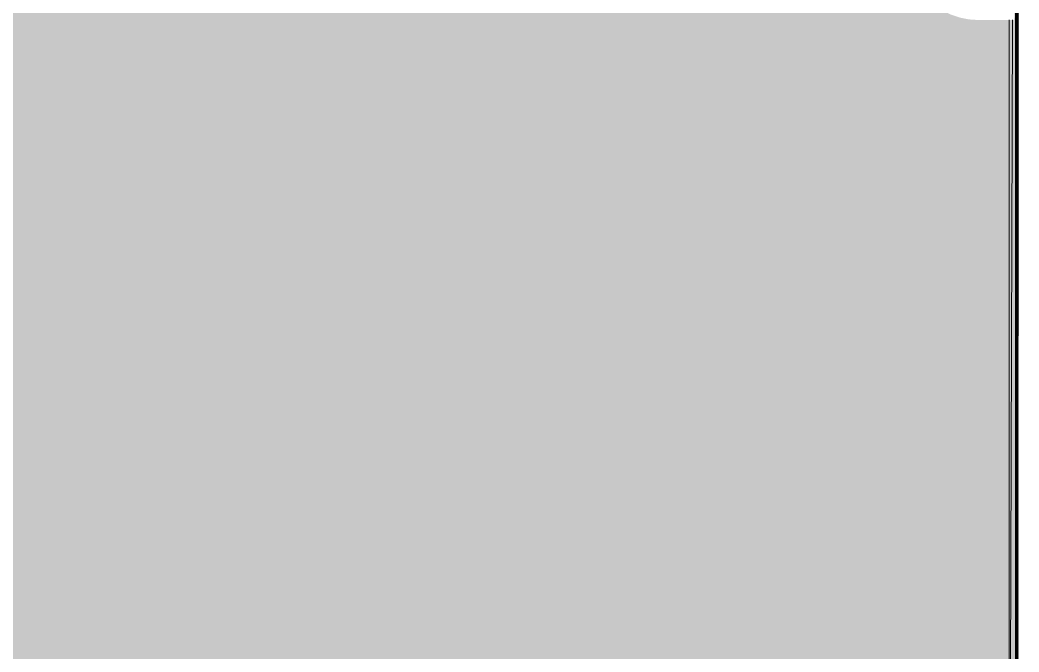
# Model space of a CAD drawing. Header units: millimetres. Extents: x 365175 to 2667127, y -330297 to -162108.
# Drawn here: x 2234360.2 to 2234829.3, y -326934.7 to -326637.8 of the extents above; entities that cross this region are included whole.
import ezdxf

# ---------------------------------------------------------------- set-up
doc = ezdxf.new("R2010")
doc.units = ezdxf.units.MM
doc.header["$MEASUREMENT"] = 0

# ---------------------------------------------------------------- blocks, each defined once
blk = doc.blocks.new('Élément de coupe_1359_3', base_point=(1963539.32, -327096.82))
at = {"linetype": 'Continuous', "lineweight": 0, "true_color": 0x000000}
h = blk.add_hatch(color=18, dxfattribs=at)
h.paths.add_polyline_path([(2231963.8, -327096.82), (2234824.65, -327096.82), (2234824.65, -326637.82), (2234809.83, -326637.82), (2234805.76, -326637.56), (2234801.45, -326636.7), (2234797.28, -326635.29), (2234793.34, -326633.34), (2234789.69, -326630.9), (2234786.38, -326628), (2234783.47, -326624.69), (2234781.04, -326621.03), (2234779.09, -326617.09), (2234777.68, -326612.93), (2234776.81, -326608.61), (2234776.55, -326604.54), (2234776.55, -326576.82), (2234774.01, -326576.82), (2234774.01, -326480.82), (2234798.58, -326480.82), (2234798.58, -326576.82), (2234795.75, -326576.82), (2234795.75, -326603.91), (2234795.89, -326606.1), (2234796.27, -326607.95), (2234796.87, -326609.73), (2234797.69, -326611.41), (2234798.74, -326612.98), (2234799.99, -326614.39), (2234801.4, -326615.63), (2234802.96, -326616.68), (2234804.64, -326617.51), (2234806.43, -326618.11), (2234808.28, -326618.48), (2234810.46, -326618.63), (2234824.65, -326618.63), (2234824.65, -326281.82), (2234812.64, -326281.82), (2234812.64, -326101.82), (2234824.65, -326101.82), (2234824.65, -325918.82), (2235139.59, -325918.82), (2235139.59, -326101.82), (2235151.59, -326101.82), (2235151.59, -326196.82), (2235463.65, -326196.82), (2235463.65, -323596.82), (2231963.8, -323596.82)])
h.paths.add_polyline_path([(2234755.67, -326308.87), (2234755.28, -326211.81), (2234757.37, -326117.26), (2234762.37, -326117.26), (2234781.85, -325235.83), (2234805.85, -325235.73), (2234805.85, -325340.18), (2234789.06, -326099.61), (2234790.9, -326099.61), (2234791.43, -326231.97), (2234789.34, -326326.51), (2234779.75, -326326.51), (2234779.68, -326310.1), (2234760.4, -326310.1), (2234760.4, -326308.87)], flags=0)
blk = doc.blocks.new('Élément de coupe_1366_3', base_point=(1963539.32, -327096.82))
at = {"linetype": 'Continuous', "lineweight": 0, "true_color": 0x000000}
for points in [[(2234824.65, -327196.22), (2234827.6, -327196.22), (2234827.6, -326281.82), (2234827.11, -326281.82), (2234826.2, -326618.63), (2234826.95, -326618.63), (2234826.97, -326618.98), (2234826.99, -326619.97), (2234827.01, -326621.52), (2234827.03, -326623.53), (2234827.04, -326625.86), (2234827.04, -326628.35), (2234827.03, -326630.83), (2234827.03, -326633.13), (2234827.01, -326635.1), (2234826.99, -326636.6), (2234826.97, -326637.53), (2234826.95, -326637.82), (2234826.15, -326637.82)], [(2234824.65, -327196.22), (2234827.6, -327196.22), (2234827.6, -326281.82), (2234827.11, -326281.82), (2234826.2, -326618.63), (2234826.95, -326618.63), (2234826.97, -326618.98), (2234826.99, -326619.97), (2234827.01, -326621.52), (2234827.03, -326623.53), (2234827.04, -326625.86), (2234827.04, -326628.35), (2234827.03, -326630.83), (2234827.03, -326633.13), (2234827.01, -326635.1), (2234826.99, -326636.6), (2234826.97, -326637.53), (2234826.95, -326637.82), (2234826.15, -326637.82)], [(2234827.6, -327196.82), (2234827.7, -326281.82), (2234827.6, -326281.82)], [(2234827.6, -327196.82), (2234827.7, -326281.82), (2234827.6, -326281.82)], [(2234827.7, -326281.82), (2234827.6, -327196.22), (2234827.72, -327196.22), (2234827.72, -326281.82)], [(2234827.7, -326281.82), (2234827.6, -327196.22), (2234827.72, -327196.22), (2234827.72, -326281.82)], [(2234827.72, -327196.82), (2234827.99, -326281.82), (2234827.79, -326281.82), (2234827.72, -326281.82)], [(2234827.72, -327196.82), (2234827.99, -326281.82), (2234827.79, -326281.82), (2234827.72, -326281.82)], [(2234827.72, -327196.22), (2234828.04, -327196.22), (2234828.04, -326281.82), (2234827.99, -326281.82)], [(2234827.72, -327196.22), (2234828.04, -327196.22), (2234828.04, -326281.82), (2234827.99, -326281.82)], [(2234828.47, -326281.82), (2234828.04, -326281.82), (2234828.04, -327196.82)], [(2234828.47, -326281.82), (2234828.04, -326281.82), (2234828.04, -327196.82)], [(2234828.47, -326281.82), (2234828.04, -327196.22), (2234828.56, -327196.22), (2234828.56, -326281.82)], [(2234828.47, -326281.82), (2234828.04, -327196.22), (2234828.56, -327196.22), (2234828.56, -326281.82)], [(2234829.15, -326281.82), (2234828.56, -327196.22), (2234829.27, -327196.22), (2234829.27, -326281.82)], [(2234829.15, -326281.82), (2234828.56, -327196.22), (2234829.27, -327196.22), (2234829.27, -326281.82)], [(2234828.56, -327196.82), (2234829.15, -326281.82), (2234828.56, -326281.82)], [(2234828.56, -327196.82), (2234829.15, -326281.82), (2234828.56, -326281.82)], [(2234824.65, -327196.22), (2234826.15, -326637.82), (2234824.65, -326637.82)], [(2234824.65, -327196.22), (2234826.15, -326637.82), (2234824.65, -326637.82)]]:
    blk.add_hatch(color=18, dxfattribs=at).paths.add_polyline_path(points)
at = {"color": 7, "linetype": 'Continuous', "lineweight": 20}
for p, q in [((2234827.6, -327196.82), (2234827.6, -326281.82)), ((2234827.7, -326281.82), (2234827.6, -327196.82)), ((2234827.99, -326281.82), (2234827.72, -327196.22)), ((2234827.72, -327196.22), (2234827.72, -326281.82)), ((2234828.47, -326281.82), (2234828.04, -327196.22)), ((2234828.04, -327196.22), (2234828.04, -326281.82)), ((2234828.56, -327196.22), (2234828.56, -326281.82)), ((2234829.15, -326281.82), (2234828.56, -327196.22)), ((2234826.15, -326637.82), (2234824.65, -327196.82)), ((2234824.65, -327196.22), (2234824.65, -326637.82))]:
    blk.add_line(p, q, dxfattribs=at)

msp = doc.modelspace()

# ---------------------------------------------------------------- block references
at = {"lineweight": 0}
for name in ['Élément de coupe_1359_3', 'Élément de coupe_1366_3']:
    msp.add_blockref(name, (1963539.321, -327096.824), dxfattribs=at)

doc.saveas('drawing.dxf')
